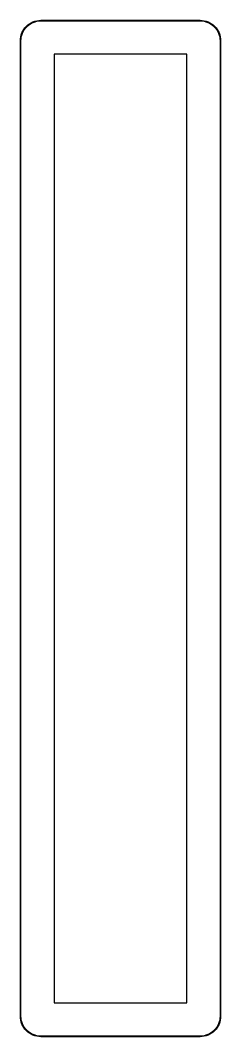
# Model space of a CAD drawing. Header units: millimetres. Extents: x 224 to 255, y 320 to 473.
import ezdxf

# ---------------------------------------------------------------- set-up
doc = ezdxf.new("R2010")
doc.units = ezdxf.units.MM
doc.layers.get('0').update_dxf_attribs({"linetype": 'CONTINUOUS'})

msp = doc.modelspace()

# ---------------------------------------------------------------- linework, layer by layer
for points in [[(227.5, 319.915, -0.4142136), (224.415, 323), (224.415, 470, -0.4142136), (227.5, 473.085), (251.5, 473.085, -0.4142136), (254.585, 470), (254.585, 323, -0.4142136), (251.5, 319.915)], [(224.5, 323), (224.5, 470, -0.4142136), (227.5, 473), (251.5, 473, -0.4142136), (254.5, 470), (254.5, 323, -0.4142136), (251.5, 320), (227.5, 320, -0.4142136)]]:
    msp.add_lwpolyline(points, format="xyb", close=True)
msp.add_lwpolyline([(249.5, 325), (249.5, 468), (229.5, 468), (229.5, 325)], close=True)

doc.saveas('drawing.dxf')
